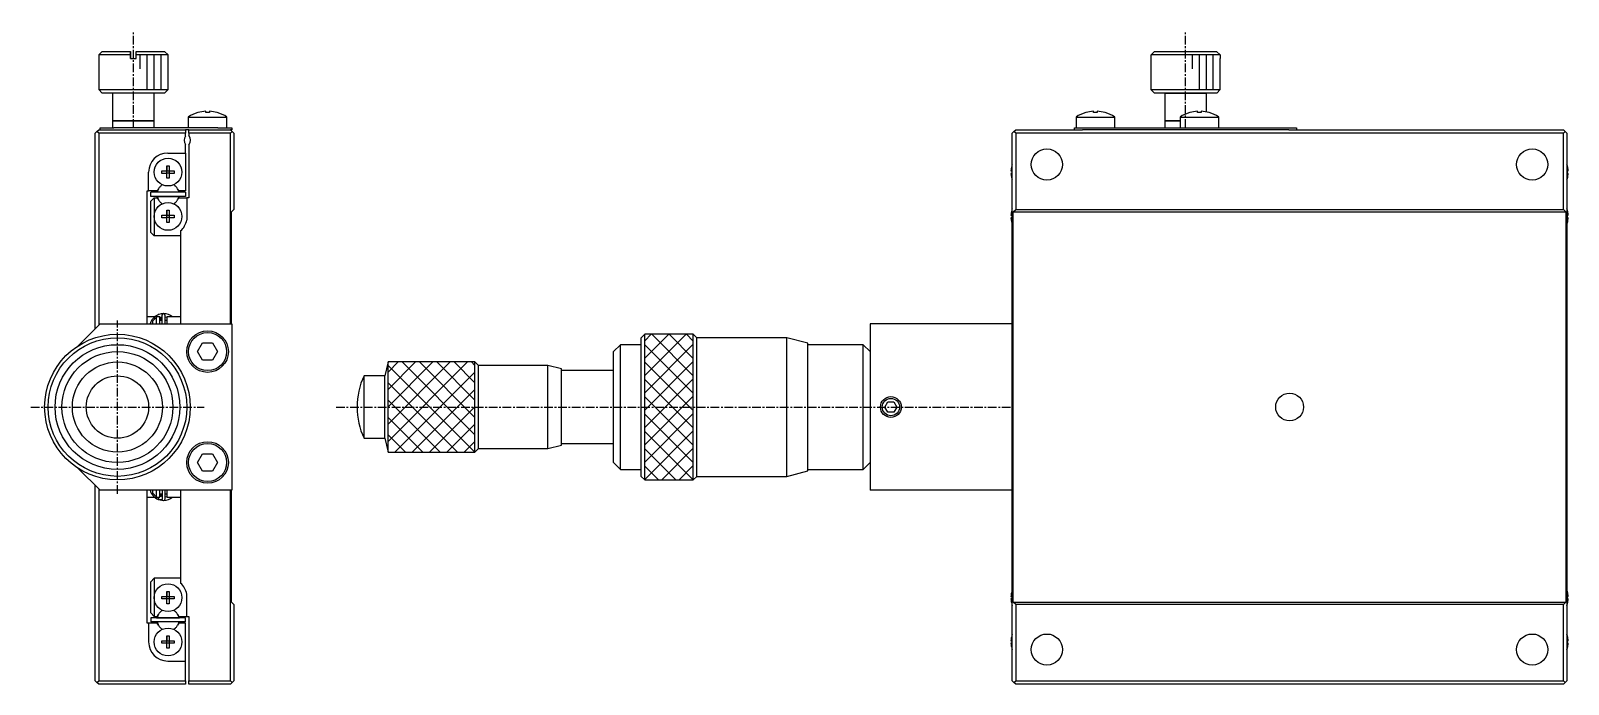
# Model space of a CAD drawing. Extents: x 921 to 1378, y 42 to 287.
# Drawn here: x 1156.5 to 1378.2, y 134.1 to 228.4 of the extents above; entities that cross this region are included whole.
import ezdxf

# ---------------------------------------------------------------- set-up
doc = ezdxf.new("R2010")
doc.units = 0
doc.linetypes.add('CENTER', pattern=[2, 1.25, -0.25, 0.25, -0.25])
doc.layers.get('0').update_dxf_attribs({"linetype": 'CONTINUOUS'})
doc.layers.add('CENTER', color=1, linetype='CENTER')

msp = doc.modelspace()

# ---------------------------------------------------------------- linework, layer by layer
at = {"color": 7, "linetype": 'CONTINUOUS'}
for p, q in [((1166.76, 225.42), (1166.26, 224.92)), ((1166.26, 224.92), (1166.26, 219.92)), ((1170.86, 224.92), (1166.26, 224.92)), ((1166.76, 225.42), (1170.86, 225.42)), ((1170.86, 224.92), (1170.86, 225.42)), ((1170.86, 225.42), (1170.86, 224.92)), ((1170.86, 224.92), (1170.86, 224.42)), ((1170.86, 224.42), (1170.86, 224.92)), ((1170.86, 224.42), (1171.66, 224.42)), ((1171.66, 224.92), (1171.66, 225.42)), ((1171.66, 225.42), (1175.76, 225.42)), ((1171.66, 224.42), (1171.66, 224.92)), ((1176.26, 224.92), (1171.66, 224.92)), ((1176.26, 224.92), (1175.76, 225.42)), ((1176.26, 219.92), (1176.26, 224.92)), ((1318.01, 224.42), (1318.01, 219.92)), ((1318.01, 224.42), (1318.03, 224.42)), ((1318.03, 224.92), (1318.53, 225.42)), ((1328, 224.92), (1318.03, 224.92)), ((1318.03, 224.42), (1318.03, 224.92)), ((1318.53, 225.42), (1327.49, 225.42)), ((1327.49, 225.42), (1328, 224.92)), ((1328, 224.92), (1328, 224.42)), ((1328, 224.42), (1328.01, 224.42)), ((1328.01, 219.92), (1328.01, 224.42)), ((1166.26, 219.92), (1166.76, 219.42)), ((1166.26, 219.92), (1176.26, 219.92)), ((1175.76, 219.42), (1176.26, 219.92)), ((1318.01, 219.92), (1318.51, 219.42)), ((1318.01, 219.92), (1328.01, 219.92)), ((1327.51, 219.42), (1328.01, 219.92)), ((1175.76, 219.42), (1166.76, 219.42)), ((1168.26, 219.42), (1168.26, 215.42)), ((1174.26, 215.42), (1174.26, 219.42)), ((1327.51, 219.42), (1318.51, 219.42)), ((1320.01, 219.42), (1318.51, 219.42)), ((1320.01, 219.42), (1320.01, 215.42)), ((1320.01, 219.42), (1326.01, 219.42)), ((1326.01, 219.42), (1320.01, 219.42)), ((1326.01, 216.71), (1326.01, 219.42)), ((1327.51, 219.42), (1326.01, 219.42)), ((1168.26, 215.42), (1168.26, 214.42)), ((1174.26, 215.42), (1168.26, 215.42)), ((1168.26, 215.42), (1174.26, 215.42)), ((1174.26, 214.42), (1174.26, 215.42)), ((1179.16, 215.96), (1179.16, 214.42)), ((1179.16, 215.96), (1184.76, 215.96)), ((1180.56, 216.61), (1180.55, 216.62)), ((1181.7, 216.61), (1181.7, 216.81)), ((1182.22, 216.61), (1181.7, 216.61)), ((1182.22, 216.81), (1182.22, 216.61)), ((1183.36, 216.62), (1183.36, 216.61)), ((1184.76, 214.42), (1184.76, 215.96)), ((1307.21, 215.96), (1307.21, 214.42)), ((1307.21, 215.96), (1310.01, 215.96)), ((1308.61, 216.61), (1308.61, 216.62)), ((1309.75, 216.61), (1309.75, 216.81)), ((1310.27, 216.61), (1309.75, 216.61)), ((1310.01, 215.96), (1312.81, 215.96)), ((1310.27, 216.81), (1310.27, 216.61)), ((1311.41, 216.62), (1311.41, 216.61)), ((1312.81, 214.42), (1312.81, 215.96)), ((1320.01, 215.42), (1320.01, 214.42)), ((1322.21, 215.42), (1320.01, 215.42)), ((1320.01, 215.42), (1322.21, 215.42)), ((1322.21, 215.96), (1322.21, 214.42)), ((1322.21, 215.96), (1325.01, 215.96)), ((1323.61, 216.61), (1323.61, 216.62)), ((1324.75, 216.61), (1324.75, 216.81)), ((1325.27, 216.61), (1324.75, 216.61)), ((1325.01, 215.96), (1327.81, 215.96)), ((1325.27, 216.81), (1325.27, 216.61)), ((1326.41, 216.62), (1326.41, 216.61)), ((1327.81, 214.42), (1327.81, 215.96)), ((1166.01, 213.87), (1165.76, 213.62)), ((1165.76, 185.42), (1165.76, 213.62)), ((1166.01, 213.87), (1166.26, 214.12)), ((1166.26, 213.62), (1166.01, 213.87)), ((1166.26, 214.12), (1178.76, 214.12)), ((1166.26, 213.62), (1166.26, 185.92)), ((1178.76, 213.62), (1166.26, 213.62)), ((1166.46, 214.42), (1168.46, 214.42)), ((1166.46, 214.12), (1166.46, 214.42)), ((1183.46, 214.42), (1168.46, 214.42)), ((1178.76, 214.12), (1178.76, 213.62)), ((1179.26, 214.12), (1178.76, 214.12)), ((1178.76, 213.22), (1178.76, 213.62)), ((1179.26, 213.62), (1179.26, 214.12)), ((1179.26, 214.12), (1185.26, 214.12)), ((1185.26, 213.62), (1179.26, 213.62)), ((1179.26, 213.62), (1179.26, 213.28)), ((1183.46, 214.42), (1185.46, 214.42)), ((1185.51, 213.87), (1185.26, 214.12)), ((1185.46, 214.12), (1185.26, 214.12)), ((1185.51, 213.87), (1185.26, 213.62)), ((1185.26, 186.12), (1185.26, 213.62)), ((1185.46, 214.42), (1185.46, 214.12)), ((1185.76, 213.62), (1185.51, 213.87)), ((1185.76, 213.62), (1185.76, 202.62)), ((1298.26, 213.87), (1298.01, 213.62)), ((1298.01, 186.12), (1298.01, 213.62)), ((1298.26, 213.87), (1298.51, 214.12)), ((1298.51, 213.62), (1298.26, 213.87)), ((1298.51, 214.12), (1308.14, 214.12)), ((1298.51, 213.62), (1298.51, 202.62)), ((1377.51, 213.62), (1298.51, 213.62)), ((1307.01, 214.42), (1309.01, 214.42)), ((1307.01, 214.12), (1307.01, 214.42)), ((1309.01, 214.12), (1308.14, 214.12)), ((1309.01, 214.42), (1337.01, 214.42)), ((1337.01, 214.12), (1309.01, 214.12)), ((1337.01, 214.42), (1339.01, 214.42)), ((1337.88, 214.12), (1337.01, 214.12)), ((1337.88, 214.12), (1377.51, 214.12)), ((1339.01, 214.42), (1339.01, 214.12)), ((1377.51, 214.12), (1377.76, 213.87)), ((1377.76, 213.87), (1377.51, 213.62)), ((1377.51, 202.62), (1377.51, 213.62)), ((1378.01, 213.62), (1377.76, 213.87)), ((1378.01, 213.62), (1378.01, 134.62)), ((1176.21, 210.77), (1178.76, 210.77)), ((1178.76, 210.77), (1178.76, 212.02)), ((1178.76, 210.77), (1178.76, 205.32)), ((1179.26, 211.96), (1179.26, 204.32)), ((1176.08, 208.91), (1176.08, 208.2)), ((1176.08, 208.2), (1176.08, 208.91)), ((1176.08, 208.91), (1176.44, 208.91)), ((1176.44, 208.91), (1176.44, 208.2)), ((1297.94, 208.91), (1297.94, 208.91)), ((1378.08, 208.91), (1378.09, 208.91)), ((1173.46, 205.32), (1173.46, 208.02)), ((1175.37, 208.2), (1176.08, 208.2)), ((1175.37, 207.84), (1175.37, 208.2)), ((1176.08, 207.84), (1175.37, 207.84)), ((1176.09, 208.19), (1176.08, 208.2)), ((1176.09, 207.85), (1176.08, 207.84)), ((1176.08, 207.13), (1176.08, 207.84)), ((1176.08, 207.13), (1176.08, 207.84)), ((1176.44, 207.13), (1176.08, 207.13)), ((1176.09, 207.85), (1176.09, 208.19)), ((1176.09, 208.19), (1176.43, 208.19)), ((1176.43, 207.85), (1176.09, 207.85)), ((1176.43, 208.19), (1176.44, 208.2)), ((1176.43, 208.19), (1176.43, 207.85)), ((1176.43, 207.85), (1176.44, 207.84)), ((1176.44, 208.2), (1177.14, 208.2)), ((1177.14, 207.84), (1176.44, 207.84)), ((1176.44, 207.84), (1176.44, 207.13)), ((1177.14, 208.2), (1177.14, 207.84)), ((1297.82, 208.2), (1297.94, 208.2)), ((1297.94, 207.84), (1297.82, 207.84)), ((1297.94, 208.2), (1297.94, 207.84)), ((1297.94, 207.13), (1297.94, 207.13)), ((1378.08, 207.84), (1378.08, 208.2)), ((1378.08, 208.2), (1378.2, 208.2)), ((1378.2, 207.84), (1378.08, 207.84)), ((1378.09, 207.13), (1378.08, 207.13)), ((1173.26, 186.12), (1173.26, 205.32)), ((1173.26, 205.32), (1173.46, 205.32)), ((1174.71, 205.32), (1173.46, 205.32)), ((1178.76, 205.12), (1173.76, 205.12)), ((1173.76, 204.52), (1173.76, 205.12)), ((1174.7, 204.52), (1173.76, 204.52)), ((1178.76, 204.52), (1173.76, 204.52)), ((1173.76, 203.82), (1174.26, 204.32)), ((1174.26, 204.32), (1174.71, 204.32)), ((1174.26, 204.32), (1174.26, 201.62)), ((1174.61, 204.52), (1174.7, 204.52)), ((1174.61, 204.52), (1174.7, 204.52)), ((1174.61, 204.52), (1174.7, 204.52)), ((1174.61, 204.52), (1174.7, 204.52)), ((1174.61, 204.52), (1174.7, 204.52)), ((1174.61, 204.52), (1174.7, 204.52)), ((1174.61, 204.52), (1174.7, 204.52)), ((1174.61, 204.52), (1174.7, 204.52)), ((1174.61, 204.52), (1174.7, 204.52)), ((1174.61, 204.52), (1174.7, 204.52)), ((1174.61, 204.52), (1177.91, 204.52)), ((1174.61, 204.52), (1174.7, 204.52)), ((1174.61, 204.52), (1174.7, 204.52)), ((1174.61, 204.52), (1174.7, 204.52)), ((1174.61, 204.52), (1174.7, 204.52)), ((1174.61, 204.52), (1174.7, 204.52)), ((1174.61, 204.52), (1174.7, 204.52)), ((1174.61, 204.52), (1174.7, 204.52)), ((1174.61, 204.52), (1174.7, 204.52)), ((1174.61, 204.52), (1174.7, 204.52)), ((1174.61, 204.52), (1174.7, 204.52)), ((1174.61, 204.52), (1174.7, 204.52)), ((1174.61, 204.52), (1174.7, 204.52)), ((1174.88, 205.61), (1174.71, 205.32)), ((1174.71, 204.32), (1174.88, 204.03)), ((1177.8, 205.32), (1177.63, 205.61)), ((1177.63, 204.03), (1177.8, 204.32)), ((1178.76, 205.32), (1177.8, 205.32)), ((1177.8, 204.32), (1178.96, 204.32)), ((1177.82, 204.52), (1177.91, 204.52)), ((1177.82, 204.52), (1177.91, 204.52)), ((1177.82, 204.52), (1177.91, 204.52)), ((1177.82, 204.52), (1177.91, 204.52)), ((1177.82, 204.52), (1177.91, 204.52)), ((1177.82, 204.52), (1177.91, 204.52)), ((1177.82, 204.52), (1177.91, 204.52)), ((1177.82, 204.52), (1177.91, 204.52)), ((1177.82, 204.52), (1177.91, 204.52)), ((1177.82, 204.52), (1177.91, 204.52)), ((1177.82, 204.52), (1177.91, 204.52)), ((1177.82, 204.52), (1177.91, 204.52)), ((1177.82, 204.52), (1177.91, 204.52)), ((1177.82, 204.52), (1177.91, 204.52)), ((1177.82, 204.52), (1177.91, 204.52)), ((1177.82, 204.52), (1177.91, 204.52)), ((1177.82, 204.52), (1177.91, 204.52)), ((1177.82, 204.52), (1177.91, 204.52)), ((1177.82, 204.52), (1177.91, 204.52)), ((1177.82, 204.52), (1177.91, 204.52)), ((1177.82, 204.52), (1177.91, 204.52)), ((1177.82, 204.52), (1177.91, 204.52)), ((1177.82, 204.52), (1177.91, 204.52)), ((1177.82, 204.52), (1177.91, 204.52)), ((1177.82, 204.52), (1177.91, 204.52)), ((1177.82, 204.52), (1177.91, 204.52)), ((1177.82, 204.52), (1177.91, 204.52)), ((1177.82, 204.52), (1177.91, 204.52)), ((1177.82, 204.52), (1177.91, 204.52)), ((1177.82, 204.52), (1177.91, 204.52)), ((1177.82, 204.52), (1177.91, 204.52)), ((1178.76, 204.52), (1177.82, 204.52)), ((1178.76, 205.12), (1178.76, 204.52)), ((1179.26, 204.32), (1178.96, 204.32)), ((1178.96, 204.32), (1178.96, 201.1)), ((1173.76, 199.32), (1173.76, 203.82)), ((1175.37, 201.8), (1176.08, 201.8)), ((1175.37, 201.44), (1175.37, 201.8)), ((1176.08, 202.51), (1176.08, 201.8)), ((1176.08, 201.8), (1176.08, 202.51)), ((1176.08, 202.51), (1176.44, 202.51)), ((1176.09, 201.79), (1176.08, 201.8)), ((1176.09, 201.45), (1176.09, 201.79)), ((1176.09, 201.79), (1176.43, 201.79)), ((1176.43, 201.79), (1176.44, 201.8)), ((1176.43, 201.79), (1176.43, 201.45)), ((1176.44, 202.51), (1176.44, 201.8)), ((1176.44, 201.8), (1177.14, 201.8)), ((1177.14, 201.8), (1177.14, 201.44)), ((1185.41, 202.27), (1185.76, 202.62)), ((1185.41, 186.12), (1185.41, 202.27)), ((1297.82, 201.8), (1297.94, 201.8)), ((1297.94, 202.51), (1297.94, 202.51)), ((1297.94, 201.8), (1297.94, 201.44)), ((1298.16, 202.27), (1298.51, 202.62)), ((1298.16, 145.97), (1298.16, 202.27)), ((1298.16, 202.27), (1377.86, 202.27)), ((1298.51, 202.62), (1377.51, 202.62)), ((1377.51, 202.62), (1377.86, 202.27)), ((1377.86, 202.27), (1377.86, 145.97)), ((1378.08, 202.51), (1378.09, 202.51)), ((1378.08, 201.44), (1378.08, 201.8)), ((1378.08, 201.8), (1378.2, 201.8)), ((1174.26, 201.62), (1174.26, 198.82)), ((1176.08, 201.44), (1175.37, 201.44)), ((1176.09, 201.45), (1176.08, 201.44)), ((1176.08, 200.73), (1176.08, 201.44)), ((1176.08, 200.73), (1176.08, 201.44)), ((1176.44, 200.73), (1176.08, 200.73)), ((1176.43, 201.45), (1176.09, 201.45)), ((1176.43, 201.45), (1176.44, 201.44)), ((1177.14, 201.44), (1176.44, 201.44)), ((1176.44, 201.44), (1176.44, 200.73)), ((1297.94, 201.44), (1297.82, 201.44)), ((1297.94, 200.73), (1297.94, 200.73)), ((1378.2, 201.44), (1378.08, 201.44)), ((1378.09, 200.73), (1378.08, 200.73)), ((1174.26, 198.82), (1173.76, 199.32)), ((1178.06, 198.82), (1174.26, 198.82)), ((1178.06, 199.54), (1178.06, 186.12)), ((1174.3, 187.12), (1173.26, 187.12)), ((1174.06, 186.54), (1174.56, 187.06)), ((1174.06, 186.12), (1174.06, 186.54)), ((1175.06, 187.12), (1174.56, 187.12)), ((1174.56, 187.12), (1174.56, 187.06)), ((1174.56, 187.06), (1174.56, 186.12)), ((1174.83, 187.45), (1174.8, 187.43)), ((1174.83, 187.44), (1174.82, 187.44)), ((1174.89, 187.47), (1174.83, 187.45)), ((1175.06, 187.05), (1175.38, 187.14)), ((1175.06, 186.12), (1175.06, 187.12)), ((1175.38, 186.62), (1175.06, 186.62)), ((1175.26, 186.62), (1175.26, 187.01)), ((1175.38, 187.38), (1175.38, 186.12)), ((1175.83, 186.12), (1175.83, 187.38)), ((1175.83, 187.14), (1176.06, 187.08)), ((1176.06, 186.62), (1175.83, 186.62)), ((1178.06, 187.12), (1176.06, 187.12)), ((1176.06, 187.12), (1176.06, 186.12)), ((1166.46, 186.12), (1163.31, 182.97)), ((1166.46, 186.12), (1185.46, 186.12)), ((1185.46, 186.12), (1185.46, 162.12)), ((1245.01, 184.62), (1244.51, 184.12)), ((1244.51, 164.12), (1244.51, 184.12)), ((1252.01, 184.62), (1245.01, 184.62)), ((1245.01, 163.62), (1245.01, 184.62)), ((1252.51, 184.12), (1252.01, 184.62)), ((1252.01, 163.62), (1252.01, 184.62)), ((1265.51, 184.12), (1252.51, 184.12)), ((1252.51, 164.12), (1252.51, 184.12)), ((1268.51, 183.32), (1265.51, 184.12)), ((1265.51, 164.12), (1265.51, 184.12)), ((1298.01, 186.12), (1277.51, 186.12)), ((1277.51, 186.12), (1277.51, 162.12)), ((1298.01, 162.12), (1298.01, 186.12)), ((1180.51, 182.12), (1181.24, 183.37)), ((1181.24, 180.87), (1180.51, 182.12)), ((1181.24, 183.37), (1182.68, 183.37)), ((1182.68, 183.37), (1183.4, 182.12)), ((1183.4, 182.12), (1182.68, 180.87)), ((1241.51, 183.12), (1240.51, 182.12)), ((1240.51, 166.12), (1240.51, 182.12)), ((1244.51, 183.12), (1241.51, 183.12)), ((1241.51, 165.12), (1241.51, 183.12)), ((1268.51, 164.92), (1268.51, 183.32)), ((1276.51, 183.12), (1268.51, 183.12)), ((1277.51, 182.12), (1276.51, 183.12)), ((1276.51, 165.12), (1276.51, 183.12)), ((1182.68, 180.87), (1181.24, 180.87)), ((1208.01, 180.62), (1207.51, 178.62)), ((1220.51, 180.62), (1208.01, 180.62)), ((1208.01, 167.62), (1208.01, 180.62)), ((1221.01, 180.12), (1220.51, 180.62)), ((1220.51, 167.62), (1220.51, 180.62)), ((1231.01, 180.12), (1221.01, 180.12)), ((1221.01, 168.12), (1221.01, 180.12)), ((1233.01, 179.62), (1231.01, 180.12)), ((1231.01, 168.12), (1231.01, 180.12)), ((1233.01, 168.62), (1233.01, 179.62)), ((1207.51, 178.62), (1204.53, 178.62)), ((1204.53, 169.62), (1204.53, 178.62)), ((1207.51, 169.62), (1207.51, 178.62)), ((1240.51, 179.37), (1233.01, 179.37)), ((1279.65, 174.12), (1280.08, 174.87)), ((1280.08, 173.37), (1279.65, 174.12)), ((1280.08, 174.87), (1280.94, 174.87)), ((1280.94, 173.37), (1280.08, 173.37)), ((1280.94, 174.87), (1281.38, 174.12)), ((1281.38, 174.12), (1280.94, 173.37)), ((1204.53, 169.62), (1207.51, 169.62)), ((1207.51, 169.62), (1208.01, 167.62)), ((1231.01, 168.12), (1233.01, 168.62)), ((1233.01, 168.87), (1240.51, 168.87)), ((1180.51, 166.12), (1181.24, 167.37)), ((1181.24, 167.37), (1182.68, 167.37)), ((1182.68, 167.37), (1183.4, 166.12)), ((1208.01, 167.62), (1220.51, 167.62)), ((1220.51, 167.62), (1221.01, 168.12)), ((1221.01, 168.12), (1231.01, 168.12)), ((1163.31, 165.27), (1166.46, 162.12)), ((1181.24, 164.87), (1180.51, 166.12)), ((1182.68, 164.87), (1181.24, 164.87)), ((1183.4, 166.12), (1182.68, 164.87)), ((1240.51, 166.12), (1241.51, 165.12)), ((1241.51, 165.12), (1244.51, 165.12)), ((1244.51, 164.12), (1245.01, 163.62)), ((1252.01, 163.62), (1252.51, 164.12)), ((1252.51, 164.12), (1265.51, 164.12)), ((1265.51, 164.12), (1268.51, 164.92)), ((1268.51, 165.12), (1276.51, 165.12)), ((1276.51, 165.12), (1277.51, 166.12)), ((1165.76, 134.62), (1165.76, 162.82)), ((1166.26, 162.32), (1166.26, 134.62)), ((1185.46, 162.12), (1166.46, 162.12)), ((1173.26, 142.92), (1173.26, 162.12)), ((1174.06, 161.7), (1174.06, 162.12)), ((1174.56, 162.12), (1174.56, 161.17)), ((1175.06, 161.12), (1175.06, 162.12)), ((1175.39, 162.12), (1175.39, 160.86)), ((1175.84, 160.86), (1175.84, 162.12)), ((1176.06, 162.12), (1176.06, 161.12)), ((1178.06, 162.12), (1178.06, 148.7)), ((1185.26, 134.62), (1185.26, 162.12)), ((1185.41, 145.97), (1185.41, 162.12)), ((1245.01, 163.62), (1252.01, 163.62)), ((1298.01, 162.12), (1277.51, 162.12)), ((1298.01, 134.62), (1298.01, 162.12)), ((1173.26, 161.12), (1174.31, 161.12)), ((1174.56, 161.17), (1174.06, 161.7)), ((1174.56, 161.17), (1174.56, 161.12)), ((1174.56, 161.12), (1175.06, 161.12)), ((1174.8, 160.81), (1174.83, 160.8)), ((1174.83, 160.8), (1174.91, 161.05)), ((1174.83, 160.8), (1174.85, 160.79)), ((1174.84, 160.79), (1175.4, 160.8)), ((1174.84, 160.8), (1174.84, 160.79)), ((1174.84, 160.79), (1174.84, 160.79)), ((1174.89, 160.77), (1175.58, 160.64)), ((1174.91, 161.05), (1174.94, 161.12)), ((1175.06, 161.62), (1175.39, 161.62)), ((1175.26, 161.23), (1175.26, 161.62)), ((1175.84, 161.62), (1176.06, 161.62)), ((1176.06, 161.15), (1175.84, 161.1)), ((1176.06, 161.12), (1178.06, 161.12)), ((1173.76, 148.92), (1174.26, 149.42)), ((1173.76, 144.42), (1173.76, 148.92)), ((1178.06, 149.42), (1174.26, 149.42)), ((1174.26, 149.42), (1174.26, 146.62)), ((1174.26, 146.62), (1174.26, 143.92)), ((1175.37, 146.8), (1176.08, 146.8)), ((1175.37, 146.44), (1175.37, 146.8)), ((1176.08, 146.44), (1175.37, 146.44)), ((1176.08, 147.51), (1176.08, 146.8)), ((1176.08, 146.8), (1176.08, 147.51)), ((1176.08, 147.51), (1176.44, 147.51)), ((1176.09, 146.79), (1176.08, 146.8)), ((1176.09, 146.45), (1176.08, 146.44)), ((1176.08, 145.73), (1176.08, 146.44)), ((1176.08, 145.73), (1176.08, 146.44)), ((1176.09, 146.45), (1176.09, 146.79)), ((1176.09, 146.79), (1176.43, 146.79)), ((1176.43, 146.45), (1176.09, 146.45)), ((1176.43, 146.79), (1176.44, 146.8)), ((1176.43, 146.79), (1176.43, 146.45)), ((1176.43, 146.45), (1176.44, 146.44)), ((1176.44, 147.51), (1176.44, 146.8)), ((1176.44, 146.8), (1177.14, 146.8)), ((1177.14, 146.44), (1176.44, 146.44)), ((1176.44, 146.44), (1176.44, 145.73)), ((1177.14, 146.8), (1177.14, 146.44)), ((1178.96, 143.92), (1178.96, 147.14)), ((1297.82, 146.8), (1297.94, 146.8)), ((1297.94, 146.44), (1297.82, 146.44)), ((1297.94, 147.51), (1297.94, 147.51)), ((1297.94, 146.8), (1297.94, 146.44)), ((1378.08, 147.51), (1378.09, 147.51)), ((1378.08, 146.44), (1378.08, 146.8)), ((1378.08, 146.8), (1378.2, 146.8)), ((1378.2, 146.44), (1378.08, 146.44)), ((1174.26, 143.92), (1173.76, 144.42)), ((1174.71, 143.92), (1174.88, 144.21)), ((1176.44, 145.73), (1176.08, 145.73)), ((1177.63, 144.21), (1177.8, 143.92)), ((1185.76, 145.62), (1185.41, 145.97)), ((1185.76, 145.62), (1185.76, 134.62)), ((1297.94, 145.73), (1297.94, 145.73)), ((1298.16, 145.97), (1377.86, 145.97)), ((1298.51, 145.62), (1298.16, 145.97)), ((1298.51, 145.62), (1298.51, 134.62)), ((1377.51, 145.62), (1298.51, 145.62)), ((1377.86, 145.97), (1377.51, 145.62)), ((1377.51, 134.62), (1377.51, 145.62)), ((1378.09, 145.73), (1378.08, 145.73)), ((1173.46, 142.92), (1173.26, 142.92)), ((1174.71, 142.92), (1173.46, 142.92)), ((1173.46, 142.92), (1173.46, 140.22)), ((1174.7, 143.72), (1173.76, 143.72)), ((1178.76, 143.72), (1173.76, 143.72)), ((1173.76, 143.72), (1173.76, 143.12)), ((1178.76, 143.12), (1173.76, 143.12)), ((1174.26, 143.92), (1174.71, 143.92)), ((1174.61, 143.72), (1174.7, 143.72)), ((1174.61, 143.72), (1174.7, 143.72)), ((1174.61, 143.72), (1174.7, 143.72)), ((1174.61, 143.72), (1174.7, 143.72)), ((1174.61, 143.72), (1174.7, 143.72)), ((1174.61, 143.72), (1174.7, 143.72)), ((1174.61, 143.72), (1174.7, 143.72)), ((1174.61, 143.72), (1174.7, 143.72)), ((1174.61, 143.72), (1174.7, 143.72)), ((1174.61, 143.72), (1174.7, 143.72)), ((1174.61, 143.72), (1177.91, 143.72)), ((1174.61, 143.72), (1174.7, 143.72)), ((1174.61, 143.72), (1174.7, 143.72)), ((1174.61, 143.72), (1174.7, 143.72)), ((1174.61, 143.72), (1174.7, 143.72)), ((1174.61, 143.72), (1174.7, 143.72)), ((1174.61, 143.72), (1174.7, 143.72)), ((1174.61, 143.72), (1174.7, 143.72)), ((1174.61, 143.72), (1174.7, 143.72)), ((1174.61, 143.72), (1174.7, 143.72)), ((1174.61, 143.72), (1174.7, 143.72)), ((1174.61, 143.72), (1174.7, 143.72)), ((1174.88, 142.63), (1174.71, 142.92)), ((1177.8, 142.92), (1177.63, 142.63)), ((1177.8, 143.92), (1178.96, 143.92)), ((1178.76, 142.92), (1177.8, 142.92)), ((1177.82, 143.72), (1177.91, 143.72)), ((1177.82, 143.72), (1177.91, 143.72)), ((1177.82, 143.72), (1177.91, 143.72)), ((1177.82, 143.72), (1177.91, 143.72)), ((1177.82, 143.72), (1177.91, 143.72)), ((1177.82, 143.72), (1177.91, 143.72)), ((1177.82, 143.72), (1177.91, 143.72)), ((1177.82, 143.72), (1177.91, 143.72)), ((1177.82, 143.72), (1177.91, 143.72)), ((1177.82, 143.72), (1177.91, 143.72)), ((1177.82, 143.72), (1177.91, 143.72)), ((1177.82, 143.72), (1177.91, 143.72)), ((1177.82, 143.72), (1177.91, 143.72)), ((1177.82, 143.72), (1177.91, 143.72)), ((1177.82, 143.72), (1177.91, 143.72)), ((1177.82, 143.72), (1177.91, 143.72)), ((1177.82, 143.72), (1177.91, 143.72)), ((1177.82, 143.72), (1177.91, 143.72)), ((1177.82, 143.72), (1177.91, 143.72)), ((1177.82, 143.72), (1177.91, 143.72)), ((1177.82, 143.72), (1177.91, 143.72)), ((1177.82, 143.72), (1177.91, 143.72)), ((1177.82, 143.72), (1177.91, 143.72)), ((1177.82, 143.72), (1177.91, 143.72)), ((1177.82, 143.72), (1177.91, 143.72)), ((1177.82, 143.72), (1177.91, 143.72)), ((1177.82, 143.72), (1177.91, 143.72)), ((1177.82, 143.72), (1177.91, 143.72)), ((1177.82, 143.72), (1177.91, 143.72)), ((1177.82, 143.72), (1177.91, 143.72)), ((1177.82, 143.72), (1177.91, 143.72)), ((1178.76, 143.72), (1177.82, 143.72)), ((1178.76, 143.12), (1178.76, 143.72)), ((1178.76, 137.47), (1178.76, 142.92)), ((1178.96, 143.92), (1179.26, 143.92)), ((1179.26, 143.92), (1179.26, 134.62)), ((1175.37, 140.4), (1176.08, 140.4)), ((1175.37, 140.04), (1175.37, 140.4)), ((1176.08, 140.04), (1175.37, 140.04)), ((1176.08, 141.11), (1176.08, 140.4)), ((1176.08, 140.4), (1176.08, 141.11)), ((1176.08, 141.11), (1176.44, 141.11)), ((1176.09, 140.39), (1176.08, 140.4)), ((1176.09, 140.05), (1176.08, 140.04)), ((1176.08, 139.33), (1176.08, 140.04)), ((1176.08, 139.33), (1176.08, 140.04)), ((1176.09, 140.05), (1176.09, 140.39)), ((1176.09, 140.39), (1176.43, 140.39)), ((1176.43, 140.05), (1176.09, 140.05)), ((1176.43, 140.39), (1176.44, 140.4)), ((1176.43, 140.39), (1176.43, 140.05)), ((1176.43, 140.05), (1176.44, 140.04)), ((1176.44, 141.11), (1176.44, 140.4)), ((1176.44, 140.4), (1177.14, 140.4)), ((1177.14, 140.04), (1176.44, 140.04)), ((1176.44, 140.04), (1176.44, 139.33)), ((1177.14, 140.4), (1177.14, 140.04)), ((1297.82, 140.4), (1297.94, 140.4)), ((1297.94, 140.04), (1297.82, 140.04)), ((1297.94, 141.11), (1297.94, 141.11)), ((1297.94, 140.4), (1297.94, 140.04)), ((1378.08, 141.11), (1378.09, 141.11)), ((1378.08, 140.04), (1378.08, 140.4)), ((1378.08, 140.4), (1378.2, 140.4)), ((1378.2, 140.04), (1378.08, 140.04)), ((1176.44, 139.33), (1176.08, 139.33)), ((1297.94, 139.33), (1297.94, 139.33)), ((1378.09, 139.33), (1378.08, 139.33)), ((1176.21, 137.47), (1178.76, 137.47)), ((1178.76, 134.62), (1178.76, 137.47)), ((1166.01, 134.37), (1165.76, 134.62)), ((1166.01, 134.37), (1166.26, 134.62)), ((1166.26, 134.12), (1166.01, 134.37)), ((1166.26, 134.62), (1178.76, 134.62)), ((1178.76, 134.12), (1166.26, 134.12)), ((1178.76, 134.62), (1178.76, 134.12)), ((1179.26, 134.12), (1179.26, 134.62)), ((1179.26, 134.62), (1185.26, 134.62)), ((1185.26, 134.12), (1179.26, 134.12)), ((1185.26, 134.62), (1185.51, 134.37)), ((1185.26, 134.12), (1185.51, 134.37)), ((1185.51, 134.37), (1185.76, 134.62)), ((1298.01, 134.62), (1298.26, 134.37)), ((1298.26, 134.37), (1298.51, 134.62)), ((1298.51, 134.12), (1298.26, 134.37)), ((1298.51, 134.62), (1377.51, 134.62)), ((1377.51, 134.12), (1298.51, 134.12)), ((1377.51, 134.62), (1377.76, 134.37)), ((1377.76, 134.37), (1377.51, 134.12)), ((1377.76, 134.37), (1378.01, 134.62))]:
    msp.add_line(p, q, dxfattribs=at)
at = {"color": 3, "linetype": 'CONTINUOUS'}
for p, q in [((1172.26, 222.92), (1172.26, 224.92)), ((1173.26, 219.92), (1173.26, 224.92)), ((1174.26, 219.92), (1174.26, 224.92)), ((1175.26, 219.92), (1175.26, 224.92)), ((1324.01, 222.92), (1324.01, 224.92)), ((1325.01, 219.92), (1325.01, 224.92)), ((1326.01, 219.92), (1326.01, 224.92)), ((1327.01, 219.92), (1327.01, 224.92)), ((1250.96, 184.62), (1245.01, 178.67)), ((1248.46, 184.62), (1245.01, 181.17)), ((1245.96, 184.62), (1245.01, 183.67)), ((1252.01, 178.61), (1246.01, 184.62)), ((1252.01, 181.11), (1248.51, 184.62)), ((1252.01, 183.61), (1251.01, 184.62)), ((1252.01, 183.17), (1245.01, 176.17)), ((1252.01, 176.11), (1245.01, 183.11)), ((1219.46, 180.62), (1208.01, 169.17)), ((1216.96, 180.62), (1208.01, 171.67)), ((1214.46, 180.62), (1208.01, 174.17)), ((1211.96, 180.62), (1208.01, 176.67)), ((1209.46, 180.62), (1208.01, 179.17)), ((1220.51, 167.62), (1208.01, 180.11)), ((1220.51, 170.11), (1210.01, 180.62)), ((1220.51, 172.61), (1212.51, 180.62)), ((1220.51, 175.11), (1215.01, 180.62)), ((1220.51, 177.61), (1217.51, 180.62)), ((1220.51, 180.11), (1220.01, 180.62)), ((1252.01, 180.67), (1245.01, 173.67)), ((1252.01, 173.61), (1245.01, 180.61)), ((1218.01, 167.62), (1208.01, 177.61)), ((1220.51, 179.17), (1208.96, 167.62)), ((1252.01, 178.17), (1245.01, 171.17)), ((1252.01, 171.11), (1245.01, 178.11)), ((1220.51, 176.67), (1211.46, 167.62)), ((1252.01, 175.67), (1245.01, 168.67)), ((1252.01, 168.61), (1245.01, 175.61)), ((1215.51, 167.62), (1208.01, 175.11)), ((1220.51, 174.17), (1213.96, 167.62)), ((1252.01, 173.17), (1245.01, 166.17)), ((1252.01, 166.11), (1245.01, 173.11)), ((1213.01, 167.62), (1208.01, 172.61)), ((1220.51, 171.67), (1216.46, 167.62)), ((1210.51, 167.62), (1208.01, 170.11)), ((1220.51, 169.17), (1218.96, 167.62)), ((1252.01, 170.67), (1245.01, 163.67)), ((1252.01, 163.62), (1245.01, 170.61)), ((1249.51, 163.62), (1245.01, 168.11)), ((1252.01, 168.17), (1247.46, 163.62)), ((1247.01, 163.62), (1245.01, 165.61)), ((1252.01, 165.67), (1249.96, 163.62))]:
    msp.add_line(p, q, dxfattribs=at)
at = {"color": 7, "linetype": 'CONTINUOUS'}
for points in [[(1175.06, 187.05), (1175.07, 187.05), (1175.08, 187.05), (1175.1, 187.05), (1175.11, 187.05), (1175.12, 187.05), (1175.14, 187.05), (1175.15, 187.05), (1175.16, 187.04), (1175.18, 187.04), (1175.19, 187.04), (1175.2, 187.03), (1175.22, 187.03), (1175.23, 187.02), (1175.24, 187.02), (1175.25, 187.01), (1175.26, 187), (1175.27, 186.99), (1175.28, 186.98), (1175.29, 186.97), (1175.3, 186.96), (1175.31, 186.95), (1175.32, 186.94), (1175.33, 186.93), (1175.34, 186.92), (1175.34, 186.91), (1175.35, 186.9), (1175.35, 186.88), (1175.36, 186.87), (1175.36, 186.86), (1175.37, 186.85), (1175.37, 186.83), (1175.37, 186.82), (1175.38, 186.81), (1175.38, 186.79), (1175.38, 186.78), (1175.38, 186.78)], [(1174.95, 161.12), (1174.94, 161.11), (1174.93, 161.09), (1174.93, 161.07), (1174.92, 161.06), (1174.91, 161.04), (1174.91, 161.03), (1174.9, 161.01), (1174.89, 160.99), (1174.89, 160.98), (1174.88, 160.96), (1174.87, 160.94), (1174.87, 160.93), (1174.86, 160.91), (1174.86, 160.9), (1174.85, 160.88), (1174.85, 160.87), (1174.84, 160.86), (1174.84, 160.85), (1174.84, 160.84), (1174.84, 160.83), (1174.84, 160.82), (1174.84, 160.81), (1174.84, 160.8), (1174.84, 160.8)], [(1175.39, 161.46), (1175.39, 161.45), (1175.39, 161.44), (1175.38, 161.42), (1175.38, 161.41), (1175.38, 161.4), (1175.37, 161.38), (1175.37, 161.37), (1175.37, 161.36), (1175.36, 161.35), (1175.35, 161.33), (1175.35, 161.32), (1175.34, 161.31), (1175.33, 161.3), (1175.33, 161.29), (1175.32, 161.28), (1175.31, 161.27), (1175.3, 161.26), (1175.29, 161.25), (1175.28, 161.24), (1175.27, 161.23), (1175.25, 161.23), (1175.24, 161.22), (1175.23, 161.21), (1175.22, 161.21), (1175.21, 161.2), (1175.19, 161.2), (1175.18, 161.2), (1175.17, 161.19), (1175.15, 161.19), (1175.14, 161.19), (1175.13, 161.19), (1175.11, 161.19), (1175.1, 161.19), (1175.08, 161.19), (1175.07, 161.19), (1175.06, 161.19), (1175.06, 161.19)]]:
    msp.add_lwpolyline(points, dxfattribs=at)
for centre, radius in [((1303.01, 209.12), 2.25), ((1373.01, 209.12), 2.25), ((1176.26, 208.02), 2), ((1176.26, 201.62), 2), ((1168.96, 174.12), 10.5), ((1168.96, 174.12), 10), ((1181.96, 182.12), 3), ((1181.96, 182.12), 2.75), ((1168.96, 174.12), 9), ((1168.96, 174.12), 8), ((1168.96, 174.12), 6.5), ((1168.96, 174.12), 4.5), ((1280.51, 174.12), 1.25), ((1338.01, 174.12), 2), ((1181.96, 166.12), 3), ((1181.96, 166.12), 2.75), ((1176.26, 146.62), 2), ((1176.26, 140.22), 2), ((1303.01, 139.12), 2.25), ((1373.01, 139.12), 2.25)]:
    msp.add_circle(centre, radius, dxfattribs=at)
at = {"color": 3, "linetype": 'CONTINUOUS'}
msp.add_circle((1280.51, 174.12), 1.5, dxfattribs=at)
at = {"color": 7, "linetype": 'CONTINUOUS'}
for centre, radius, start, end in [((1181.96, 211.82), 5, 106.2858, 124.0558), ((1181.96, 211.82), 4.99, 92.9848, 106.2726), ((1181.96, 211.82), 4.99, 73.7274, 87.0152), ((1181.96, 211.82), 5, 55.9442, 73.7142), ((1310.01, 211.82), 5, 106.2858, 124.0558), ((1310.01, 211.82), 4.99, 92.9848, 106.2726), ((1310.01, 211.82), 4.99, 73.7274, 87.0152), ((1310.01, 211.82), 5, 55.9442, 73.7142), ((1325.01, 211.82), 5, 106.2858, 124.0558), ((1325.01, 211.82), 4.99, 92.9848, 106.2726), ((1325.01, 211.82), 4.99, 73.7274, 87.0152), ((1325.01, 211.82), 5, 55.9442, 73.7142), ((1179.56, 212.62), 1, 143.1301, 216.8699), ((1178.51, 212.62), 1, 318.5904, 41.4096), ((1176.21, 208.02), 2.75, 90, 180), ((1301.01, 208.02), 3.19, 163.8933, 176.7703), ((1301.01, 208.02), 3.2, 159.6359, 163.8775), ((1375.01, 208.02), 3.2, 16.1225, 20.3641), ((1375.01, 208.02), 3.19, 3.2297, 16.1067), ((1301.01, 208.02), 3.19, 183.2297, 196.1067), ((1301.01, 208.02), 3.2, 196.1225, 200.3641), ((1375.01, 208.02), 3.2, 339.6359, 343.8775), ((1375.01, 208.02), 3.19, 343.8933, 356.7703), ((1176.26, 204.82), 1.59, 150, 169.1069), ((1176.26, 204.82), 1.59, 190.8931, 210), ((1176.26, 204.82), 1.59, 135, 150), ((1176.26, 204.82), 1.59, 210, 225), ((1176.26, 204.82), 1.59, 120.4332, 135), ((1176.37, 204.7), 1.75, 121.8865, 135.0044), ((1176.26, 204.82), 1.59, 45, 59.5668), ((1176.14, 204.7), 1.75, 44.9956, 58.1135), ((1176.26, 204.82), 1.59, 30, 45), ((1176.26, 204.82), 1.59, 315, 330), ((1176.26, 204.82), 1.59, 10.8931, 30), ((1176.26, 204.82), 1.59, 330, 349.1069), ((1176.26, 204.82), 1.59, 225, 239.5667), ((1176.37, 204.93), 1.75, 224.9956, 238.1135), ((1176.26, 204.82), 1.59, 300.4333, 315), ((1176.14, 204.93), 1.75, 301.8865, 315.0044), ((1301.01, 201.62), 3.19, 163.8933, 176.7703), ((1301.01, 201.62), 3.2, 159.6359, 163.8775), ((1375.01, 201.62), 3.2, 16.1225, 20.3641), ((1375.01, 201.62), 3.19, 3.2297, 16.1067), ((1176.26, 201.62), 2.75, 310.8852, 349.0575), ((1301.01, 201.62), 3.19, 183.2297, 196.1067), ((1301.01, 201.62), 3.2, 196.1225, 200.3641), ((1375.01, 201.62), 3.2, 339.6359, 343.8775), ((1375.01, 201.62), 3.19, 343.8933, 356.7703), ((1175.6, 185.6), 2, 90.8044, 164.9892), ((1175.6, 187.38), 0.225, 0, 180), ((1175.6, 185.61), 1.99, 49.4006, 89.2304), ((1214.01, 174.12), 10.5, 154.6231, 180), ((1214.01, 174.12), 10.5, 180, 205.3769), ((1175.61, 162.64), 2, 195.0231, 247.3107), ((1175.61, 160.86), 0.225, 180, 0), ((1175.61, 162.64), 2, 270.783, 310.4604), ((1176.26, 146.62), 2.75, 10.9425, 49.1148), ((1301.01, 146.62), 3.19, 163.8933, 176.7703), ((1301.01, 146.62), 3.19, 183.2297, 196.1067), ((1301.01, 146.62), 3.2, 159.6359, 163.8775), ((1375.01, 146.62), 3.2, 16.1225, 20.3641), ((1375.01, 146.62), 3.19, 3.2297, 16.1067), ((1375.01, 146.62), 3.19, 343.8933, 356.7703), ((1176.26, 143.42), 1.59, 150, 169.107), ((1176.26, 143.42), 1.59, 135, 150), ((1176.26, 143.42), 1.59, 120.4333, 135), ((1176.37, 143.3), 1.75, 121.8865, 135.0044), ((1176.26, 143.42), 1.59, 45, 59.5667), ((1176.14, 143.3), 1.75, 44.9956, 58.1135), ((1176.26, 143.42), 1.59, 30, 45), ((1176.26, 143.42), 1.59, 10.8931, 30), ((1301.01, 146.62), 3.2, 196.1225, 200.3641), ((1375.01, 146.62), 3.2, 339.6359, 343.8775), ((1176.26, 143.42), 1.59, 190.893, 210), ((1176.26, 143.42), 1.59, 210, 225), ((1176.26, 143.42), 1.59, 225, 239.5668), ((1176.37, 143.53), 1.75, 224.9956, 238.1135), ((1176.26, 143.42), 1.59, 300.4332, 315), ((1176.14, 143.53), 1.75, 301.8865, 315.0044), ((1176.26, 143.42), 1.59, 315, 330), ((1176.26, 143.42), 1.59, 330, 349.107), ((1176.21, 140.22), 2.75, 180, 270), ((1301.01, 140.22), 3.19, 163.8933, 176.7703), ((1301.01, 140.22), 3.19, 183.2297, 196.1067), ((1301.01, 140.22), 3.2, 159.6359, 163.8775), ((1375.01, 140.22), 3.2, 16.1225, 20.3641), ((1375.01, 140.22), 3.19, 3.2297, 16.1067), ((1375.01, 140.22), 3.19, 343.8933, 356.7703), ((1301.01, 140.22), 3.2, 196.1225, 200.3641), ((1375.01, 140.22), 3.2, 339.6359, 343.8775)]:
    msp.add_arc(centre, radius, start, end, dxfattribs=at)
at = {"layer": 'CENTER', "color": 1, "linetype": 'CENTER'}
for p, q in [((1171.26, 214.42), (1171.26, 228.42)), ((1323.01, 214.42), (1323.01, 228.42)), ((1168.96, 161.62), (1168.96, 186.62)), ((1156.46, 174.12), (1181.46, 174.12)), ((1200.51, 174.12), (1298.01, 174.12))]:
    msp.add_line(p, q, dxfattribs=at)

doc.saveas('drawing.dxf')
